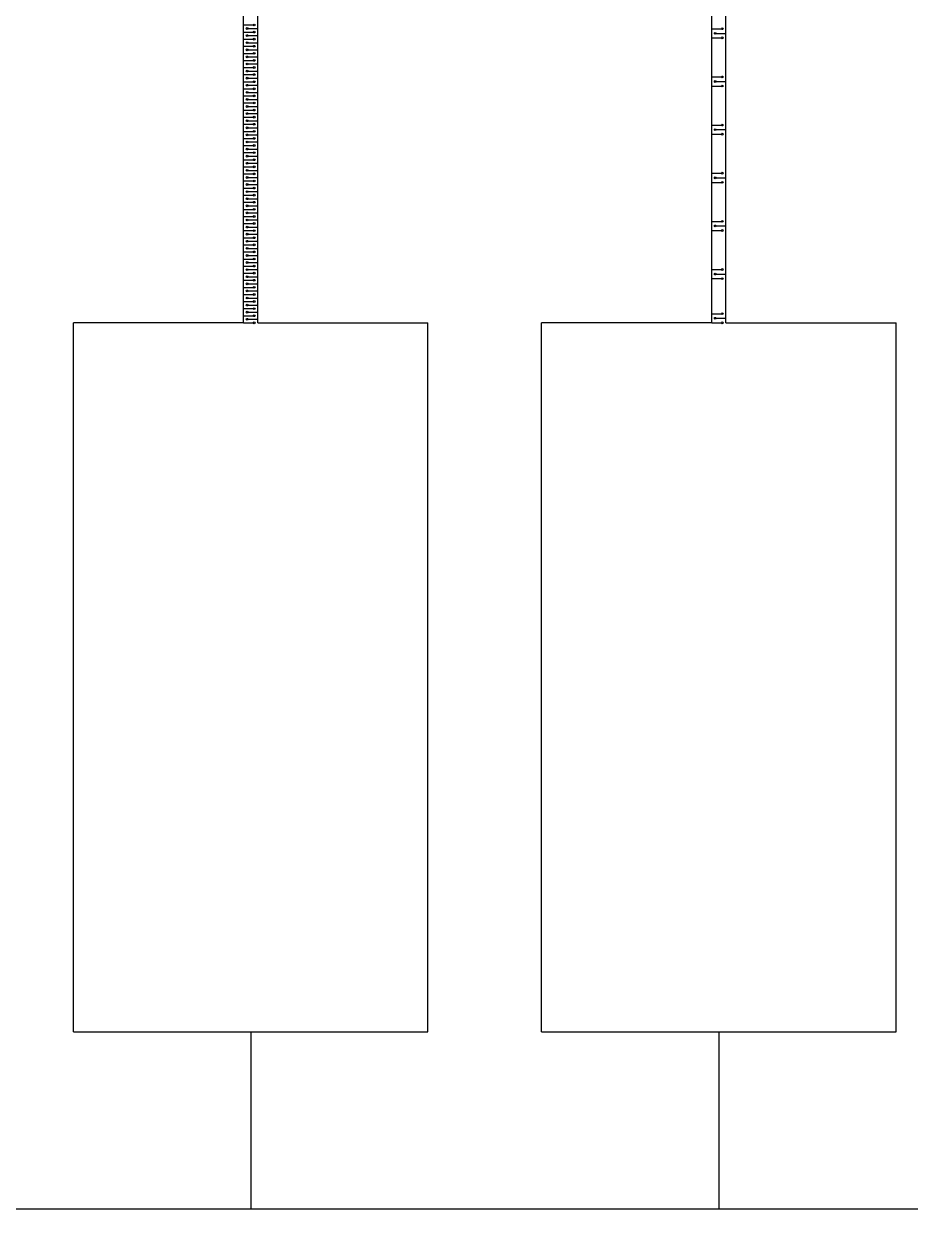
# Model space of a CAD drawing. Extents: x 0 to 40, y 0 to 70.
# Drawn here: x 20 to 32.5, y 0 to 16.72 of the extents above; entities that cross this region are included whole.
import ezdxf

# ---------------------------------------------------------------- set-up
doc = ezdxf.new("R2010")
doc.units = 0
doc.header["$MEASUREMENT"] = 0
doc.layers.add('AL_FOIL', color=2, linetype='CONTINUOUS')

msp = doc.modelspace()

# ---------------------------------------------------------------- linework, layer by layer
at = {"layer": 'AL_FOIL'}
for p, q in [((23.1, 12.5), (23.1, 21.4)), ((23.3, 12.5), (23.3, 21.4)), ((29.7, 12.5), (29.7, 21.4)), ((29.9, 12.5), (29.9, 21.4)), ((23.1, 16.7), (23.25, 16.7)), ((23.1, 16.6), (23.25, 16.6)), ((23.15, 16.65), (23.3, 16.65)), ((29.7, 16.647), (29.85, 16.647)), ((29.75, 16.582), (29.9, 16.582)), ((23.1, 16.5), (23.25, 16.5)), ((23.1, 16.4), (23.25, 16.4)), ((23.15, 16.55), (23.3, 16.55)), ((23.15, 16.45), (23.3, 16.45)), ((29.7, 16.518), (29.85, 16.518)), ((23.1, 16.3), (23.25, 16.3)), ((23.15, 16.35), (23.3, 16.35)), ((23.15, 16.25), (23.3, 16.25)), ((23.1, 16.2), (23.25, 16.2)), ((23.1, 16.1), (23.25, 16.1)), ((23.15, 16.15), (23.3, 16.15)), ((23.15, 16.05), (23.3, 16.05)), ((23.1, 16), (23.25, 16)), ((23.1, 15.9), (23.25, 15.9)), ((23.15, 15.95), (23.3, 15.95)), ((29.7, 15.968), (29.85, 15.968)), ((29.75, 15.903), (29.9, 15.903)), ((23.1, 15.8), (23.25, 15.8)), ((23.15, 15.85), (23.3, 15.85)), ((23.15, 15.75), (23.3, 15.75)), ((29.7, 15.839), (29.85, 15.839)), ((23.1, 15.7), (23.25, 15.7)), ((23.1, 15.6), (23.25, 15.6)), ((23.15, 15.65), (23.3, 15.65)), ((23.15, 15.55), (23.3, 15.55)), ((23.1, 15.5), (23.25, 15.5)), ((23.1, 15.4), (23.25, 15.4)), ((23.15, 15.45), (23.3, 15.45)), ((23.1, 15.3), (23.25, 15.3)), ((23.15, 15.35), (23.3, 15.35)), ((23.15, 15.25), (23.3, 15.25)), ((29.7, 15.289), (29.85, 15.289)), ((29.75, 15.224), (29.9, 15.224)), ((23.1, 15.2), (23.25, 15.2)), ((23.1, 15.1), (23.25, 15.1)), ((23.15, 15.15), (23.3, 15.15)), ((23.15, 15.05), (23.3, 15.05)), ((29.7, 15.16), (29.85, 15.16)), ((23.1, 15), (23.25, 15)), ((23.1, 14.9), (23.25, 14.9)), ((23.15, 14.95), (23.3, 14.95)), ((23.1, 14.8), (23.25, 14.8)), ((23.15, 14.85), (23.3, 14.85)), ((23.15, 14.75), (23.3, 14.75)), ((23.1, 14.7), (23.25, 14.7)), ((23.1, 14.6), (23.25, 14.6)), ((23.15, 14.65), (23.3, 14.65)), ((23.15, 14.55), (23.3, 14.55)), ((29.7, 14.61), (29.85, 14.61)), ((29.75, 14.545), (29.9, 14.545)), ((23.1, 14.5), (23.25, 14.5)), ((23.1, 14.4), (23.25, 14.4)), ((23.15, 14.45), (23.3, 14.45)), ((29.7, 14.481), (29.85, 14.481)), ((23.1, 14.3), (23.25, 14.3)), ((23.15, 14.35), (23.3, 14.35)), ((23.15, 14.25), (23.3, 14.25)), ((23.1, 14.2), (23.25, 14.2)), ((23.1, 14.1), (23.25, 14.1)), ((23.15, 14.15), (23.3, 14.15)), ((23.15, 14.05), (23.3, 14.05)), ((23.1, 14), (23.25, 14)), ((23.1, 13.9), (23.25, 13.9)), ((23.15, 13.95), (23.3, 13.95)), ((29.7, 13.931), (29.85, 13.931)), ((23.1, 13.8), (23.25, 13.8)), ((23.15, 13.85), (23.3, 13.85)), ((23.15, 13.75), (23.3, 13.75)), ((29.7, 13.802), (29.85, 13.802)), ((29.75, 13.866), (29.9, 13.866)), ((23.1, 13.7), (23.25, 13.7)), ((23.1, 13.6), (23.25, 13.6)), ((23.15, 13.65), (23.3, 13.65)), ((23.15, 13.55), (23.3, 13.55)), ((23.1, 13.5), (23.25, 13.5)), ((23.1, 13.4), (23.25, 13.4)), ((23.15, 13.45), (23.3, 13.45)), ((23.1, 13.3), (23.25, 13.3)), ((23.15, 13.35), (23.3, 13.35)), ((23.15, 13.25), (23.3, 13.25)), ((29.7, 13.252), (29.85, 13.252)), ((23.1, 13.2), (23.25, 13.2)), ((23.1, 13.1), (23.25, 13.1)), ((23.15, 13.15), (23.3, 13.15)), ((23.15, 13.05), (23.3, 13.05)), ((29.7, 13.123), (29.85, 13.123)), ((29.75, 13.187), (29.9, 13.187)), ((23.1, 13), (23.25, 13)), ((23.1, 12.9), (23.25, 12.9)), ((23.15, 12.95), (23.3, 12.95)), ((23.1, 12.8), (23.25, 12.8)), ((23.15, 12.85), (23.3, 12.85)), ((23.15, 12.75), (23.3, 12.75)), ((23.1, 12.7), (23.25, 12.7)), ((23.1, 12.6), (23.25, 12.6)), ((23.1, 12.5), (23.1, 12.55)), ((23.15, 12.65), (23.3, 12.65)), ((23.15, 12.55), (23.3, 12.55)), ((29.7, 12.629), (29.85, 12.629)), ((29.75, 12.564), (29.9, 12.564)), ((20.7, 2.5), (20.7, 12.5)), ((23.1, 12.5), (20.7, 12.5)), ((23.1, 12.5), (23.25, 12.5)), ((23.3, 12.5), (25.7, 12.5)), ((25.7, 2.5), (25.7, 12.5)), ((27.3, 2.5), (27.3, 12.5)), ((29.7, 12.5), (27.3, 12.5)), ((29.7, 12.5), (29.85, 12.5)), ((29.9, 12.5), (32.3, 12.5)), ((32.3, 2.5), (32.3, 12.5)), ((20.7, 2.5), (25.7, 2.5)), ((23.2, 2.5), (23.2, 0)), ((27.3, 2.5), (32.3, 2.5)), ((29.8, 2.5), (29.8, 0))]:
    msp.add_line(p, q, dxfattribs=at)
at = {"layer": 'AL_FOIL', "linetype": 'Continuous'}
msp.add_line((40, 0), (0, 0), dxfattribs=at)
at = {"layer": 'AL_FOIL'}
for centre in [(23.15, 16.65), (23.15, 16.55), (23.25, 16.7), (23.25, 16.6), (29.75, 16.582), (29.85, 16.647), (23.15, 16.45), (23.25, 16.5), (23.25, 16.4), (29.85, 16.518), (23.15, 16.35), (23.15, 16.25), (23.25, 16.3), (23.15, 16.15), (23.15, 16.05), (23.25, 16.2), (23.25, 16.1), (23.15, 15.95), (23.25, 16), (23.25, 15.9), (29.75, 15.903), (29.85, 15.968), (23.15, 15.85), (23.15, 15.75), (23.25, 15.8), (29.85, 15.839), (23.15, 15.65), (23.15, 15.55), (23.25, 15.7), (23.25, 15.6), (23.15, 15.45), (23.25, 15.5), (23.25, 15.4), (23.15, 15.35), (23.15, 15.25), (23.25, 15.3), (29.75, 15.224), (29.85, 15.289), (23.15, 15.15), (23.15, 15.05), (23.25, 15.2), (23.25, 15.1), (29.85, 15.16), (23.15, 14.95), (23.25, 15), (23.25, 14.9), (23.15, 14.85), (23.15, 14.75), (23.25, 14.8), (23.25, 14.7), (23.15, 14.65), (23.15, 14.55), (23.25, 14.6), (29.75, 14.545), (29.85, 14.61), (23.15, 14.45), (23.25, 14.5), (23.25, 14.4), (29.85, 14.481), (23.15, 14.35), (23.15, 14.25), (23.25, 14.3), (23.25, 14.2), (23.15, 14.15), (23.15, 14.05), (23.25, 14.1), (23.15, 13.95), (23.25, 14), (23.25, 13.9), (29.75, 13.866), (29.85, 13.931), (23.15, 13.85), (23.15, 13.75), (23.25, 13.8), (23.25, 13.7), (29.85, 13.802), (23.15, 13.65), (23.15, 13.55), (23.25, 13.6), (23.15, 13.45), (23.25, 13.5), (23.25, 13.4), (23.15, 13.35), (23.15, 13.25), (23.25, 13.3), (23.25, 13.2), (29.85, 13.252), (23.15, 13.15), (23.15, 13.05), (23.25, 13.1), (29.75, 13.187), (29.85, 13.123), (23.15, 12.95), (23.25, 13), (23.25, 12.9), (23.15, 12.85), (23.15, 12.75), (23.25, 12.8), (23.25, 12.7), (23.15, 12.65), (23.15, 12.55), (23.25, 12.6), (29.75, 12.564), (29.85, 12.629), (23.25, 12.5), (29.85, 12.5)]:
    msp.add_circle(centre, 0.0125, dxfattribs=at)

doc.saveas('drawing.dxf')
